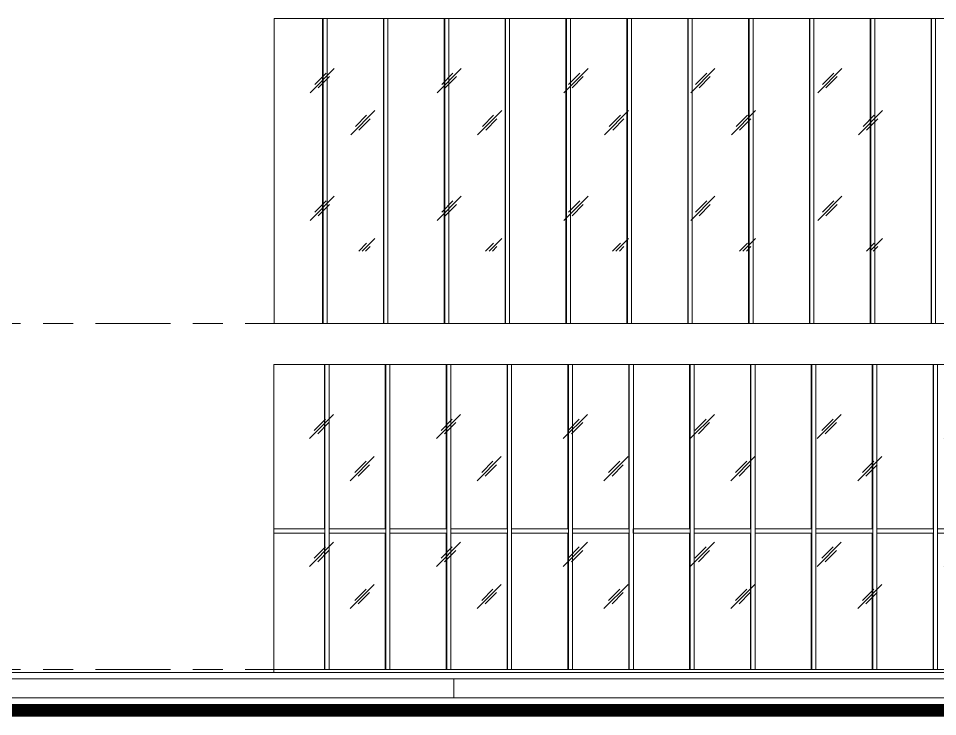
# Model space of a CAD drawing. Header units: millimetres. Extents: x -99196 to 15601, y -9661 to 93550.
# Drawn here: x -68533 to -53920, y -750 to 10350 of the extents above; entities that cross this region are included whole.
import ezdxf

# ---------------------------------------------------------------- set-up
doc = ezdxf.new("R2010")
doc.units = ezdxf.units.MM
doc.linetypes.add('Centre', pattern=[31.75, 6.35, -4.7625, 15.875, -4.7625])
for name, color, linetype, lineweight in [('A-GLAZ-CWMG', 55, 'Continuous', 5), ('KINH', 152, 'Continuous', 5), ('NET CAT', 3, 'Continuous', 5), ('NET-THAY', 2, 'Continuous', 9), ('TRUC', 225, 'Continuous', 5)]:
    doc.layers.add(name, color=color, linetype=linetype, lineweight=lineweight)

# ---------------------------------------------------------------- blocks, each defined once
blk = doc.blocks.new('System Panel - Glazed-V2-MẶT ĐỨNG 14-1')
at = {"layer": 'KINH'}
blk.add_line((-49082, 0), (-48188, 0), dxfattribs=at)
blk = doc.blocks.new('System Panel - Glazed-1982712-MẶT ĐỨNG 14-1')
at = {"layer": 'KINH'}
blk.add_line((-64470, 0), (-63668, 0), dxfattribs=at)
blk = doc.blocks.new('System Panel - Glazed-V12-MẶT ĐỨNG 14-1')
at = {"layer": 'KINH'}
blk.add_line((-50080, 5500), (-49186, 5500), dxfattribs=at)
blk = doc.blocks.new('System Panel - Glazed-V13-MẶT ĐỨNG 14-1')
at = {"layer": 'KINH'}
blk.add_line((-61453, 5500), (-60796, 5500), dxfattribs=at)
blk = doc.blocks.new('Rectangular Mullion - Rectangular Mullion-V38-MẶT ĐỨNG 14-1')
at = {"layer": 'A-GLAZ-CWMG'}
for p, q in [((-49082, 2167), (-49082, 2233)), ((-48179, 2233), (-49082, 2233)), ((-48179, 2233), (-48179, 2167)), ((-48179, 2167), (-49082, 2167))]:
    blk.add_line(p, q, dxfattribs=at)
blk = doc.blocks.new('Rectangular Mullion - Rectangular Mullion-1982607-MẶT ĐỨNG 14-1')
at = {"layer": 'A-GLAZ-CWMG'}
for p, q in [((-63659, 2233), (-64470, 2233)), ((-63659, 2233), (-63659, 2167)), ((-63659, 2167), (-64470, 2167))]:
    blk.add_line(p, q, dxfattribs=at)
blk = doc.blocks.new('Rectangular Mullion - Rectangular Mullion-V39-MẶT ĐỨNG 14-1')
at = {"layer": 'A-GLAZ-CWMG'}
for p, q in [((-48179, 2200), (-48179, 0)), ((-48114, 2200), (-48114, 0)), ((-48187, 2167), (-48187, 0)), ((-48179, 0), (-48187, 0)), ((-48114, 0), (-48179, 0))]:
    blk.add_line(p, q, dxfattribs=at)
blk = doc.blocks.new('Rectangular Mullion - Rectangular Mullion-V40-MẶT ĐỨNG 14-1')
at = {"layer": 'A-GLAZ-CWMG'}
for p, q in [((-48187, 4850), (-48187, 2233)), ((-48179, 4850), (-48179, 2200)), ((-48114, 4850), (-48114, 2200))]:
    blk.add_line(p, q, dxfattribs=at)
blk = doc.blocks.new('Rectangular Mullion - Rectangular Mullion-V92-MẶT ĐỨNG 14-1')
at = {"layer": 'A-GLAZ-CWMG'}
for p, q in [((-49185, 10350), (-49185, 5500)), ((-49177, 10350), (-49177, 5500)), ((-49113, 10350), (-49113, 5500)), ((-49177, 5500), (-49185, 5500)), ((-49113, 5500), (-49177, 5500))]:
    blk.add_line(p, q, dxfattribs=at)
blk = doc.blocks.new('Rectangular Mullion - Rectangular Mullion-V91-MẶT ĐỨNG 14-1')
at = {"layer": 'A-GLAZ-CWMG'}
for p, q in [((-48218, 10350), (-48218, 5500)), ((-48210, 10350), (-48210, 5500)), ((-48145, 10350), (-48145, 5500))]:
    blk.add_line(p, q, dxfattribs=at)

msp = doc.modelspace()

# ---------------------------------------------------------------- hatches: boundary and pattern name
at = {"layer": 'KINH'}
h = msp.add_hatch(dxfattribs=at)
h.set_pattern_fill('FP_11', color=256, angle=360, style=0, pattern_type=2)
h.set_pattern_definition([(45.204, (-73854.7, -2948.4), (0.002, 2032), [252.7, -2610.81]), (45.204, (-73909.5, -2893.3), (0.002, 2032), [252.7, -2610.81]), (45.204, (-73984.8, -3024.3), (0.002, 2032), [544.27, -2319.24]), (45.204, (-75226.7, -1587), (0.002, 2032), [252.695, -2610.81]), (45.204, (-75281.5, -1531.8), (0.002, 2032), [252.695, -2610.81]), (45.204, (-75356.8, -1662.9), (0.002, 2032), [544.27, -2319.235])])
h.paths.add_polyline_path([(-38290.9, 6650), (-38290.9, 10350), (-64459.7, 10350), (-64459.7, 6650)])
h = msp.add_hatch(dxfattribs=at)
h.set_pattern_fill('FP_11', color=256, angle=360, style=0, pattern_type=2)
h.set_pattern_definition([(45.204, (-73864.4, -8448.4), (0.002, 2032), [252.7, -2610.81]), (45.204, (-73919.2, -8393.3), (0.002, 2032), [252.7, -2610.81]), (45.204, (-73994.5, -8524.3), (0.002, 2032), [544.27, -2319.24]), (45.204, (-75236.3, -7087), (0.002, 2032), [252.695, -2610.81]), (45.204, (-75291.1, -7031.8), (0.002, 2032), [252.695, -2610.81]), (45.204, (-75366.4, -7162.9), (0.002, 2032), [544.27, -2319.235])])
h.paths.add_polyline_path([(-38300.5, 402.4), (-38300.5, 4850), (-64469.3, 4850), (-64469.3, 402.4)])

# ---------------------------------------------------------------- linework, layer by layer
at = {"layer": 'NET CAT', "const_width": 200}
msp.add_lwpolyline([(14639, -650), (-99096.4, -650)], dxfattribs=at)
at = {"layer": 'NET CAT'}
msp.add_lwpolyline([(14639, -450), (-99096.4, -450)], dxfattribs=at)
at = {"layer": 'NET-THAY'}
for p, q in [((-64469.3, 10350), (-38300.5, 10350)), ((-64469.3, 10350), (-64469.3, 5500)), ((-64469.3, 5500), (-38300.5, 5500)), ((-64469.6, 4850), (-38300.5, 4850)), ((-64469.6, 4850), (-64469.6, -50)), ((-73160.9, -50), (-41000.6, -50)), ((-61611, -150), (-69098.9, -150)), ((-61611, -450), (-61611, -150)), ((-61611, -150), (-61611, -450)), ((-37142.3, -150), (-61611, -150))]:
    msp.add_line(p, q, dxfattribs=at)
at = {"layer": 'TRUC', "linetype": 'Centre', "ltscale": 75}
for p, q in [((-99096.4, 5500), (15600.6, 5500)), ((-99096.4, 0), (15600.6, 0))]:
    msp.add_line(p, q, dxfattribs=at)

# ---------------------------------------------------------------- block references
at = {"layer": 'A-GLAZ-CWMG'}
for name, p in [('Rectangular Mullion - Rectangular Mullion-V91-MẶT ĐỨNG 14-1', (-15480.3, 0)), ('Rectangular Mullion - Rectangular Mullion-V91-MẶT ĐỨNG 14-1', (-14512.8, 0)), ('Rectangular Mullion - Rectangular Mullion-V91-MẶT ĐỨNG 14-1', (-13545.3, 0)), ('Rectangular Mullion - Rectangular Mullion-V92-MẶT ĐỨNG 14-1', (-11610.2, 0)), ('Rectangular Mullion - Rectangular Mullion-V92-MẶT ĐỨNG 14-1', (-10642.7, 0)), ('Rectangular Mullion - Rectangular Mullion-V92-MẶT ĐỨNG 14-1', (-9675.2, 0)), ('Rectangular Mullion - Rectangular Mullion-V92-MẶT ĐỨNG 14-1', (-8707.7, 0)), ('Rectangular Mullion - Rectangular Mullion-V92-MẶT ĐỨNG 14-1', (-7740.2, 0)), ('Rectangular Mullion - Rectangular Mullion-V92-MẶT ĐỨNG 14-1', (-6772.6, 0)), ('Rectangular Mullion - Rectangular Mullion-V92-MẶT ĐỨNG 14-1', (-5805.1, 0)), ('Rectangular Mullion - Rectangular Mullion-V92-MẶT ĐỨNG 14-1', (-4837.6, 0)), ('Rectangular Mullion - Rectangular Mullion-V40-MẶT ĐỨNG 14-1', (-15480.3, 0)), ('Rectangular Mullion - Rectangular Mullion-V40-MẶT ĐỨNG 14-1', (-14512.8, 0)), ('Rectangular Mullion - Rectangular Mullion-V40-MẶT ĐỨNG 14-1', (-13545.3, 0)), ('Rectangular Mullion - Rectangular Mullion-V40-MẶT ĐỨNG 14-1', (-12577.8, 0)), ('Rectangular Mullion - Rectangular Mullion-V40-MẶT ĐỨNG 14-1', (-11610.2, 0)), ('Rectangular Mullion - Rectangular Mullion-V40-MẶT ĐỨNG 14-1', (-10642.7, 0)), ('Rectangular Mullion - Rectangular Mullion-V40-MẶT ĐỨNG 14-1', (-9675.2, 0)), ('Rectangular Mullion - Rectangular Mullion-V40-MẶT ĐỨNG 14-1', (-8707.7, 0)), ('Rectangular Mullion - Rectangular Mullion-V40-MẶT ĐỨNG 14-1', (-7740.2, 0)), ('Rectangular Mullion - Rectangular Mullion-V40-MẶT ĐỨNG 14-1', (-6772.6, 0)), ('Rectangular Mullion - Rectangular Mullion-V40-MẶT ĐỨNG 14-1', (-5805.1, 0)), ('Rectangular Mullion - Rectangular Mullion-1982607-MẶT ĐỨNG 14-1', (0, 0)), ('Rectangular Mullion - Rectangular Mullion-V39-MẶT ĐỨNG 14-1', (-15480.3, 0)), ('Rectangular Mullion - Rectangular Mullion-V38-MẶT ĐỨNG 14-1', (-14512.8, 0)), ('Rectangular Mullion - Rectangular Mullion-V39-MẶT ĐỨNG 14-1', (-14512.8, 0)), ('Rectangular Mullion - Rectangular Mullion-V38-MẶT ĐỨNG 14-1', (-13545.3, 0)), ('Rectangular Mullion - Rectangular Mullion-V39-MẶT ĐỨNG 14-1', (-13545.3, 0)), ('Rectangular Mullion - Rectangular Mullion-V38-MẶT ĐỨNG 14-1', (-12577.8, 0)), ('Rectangular Mullion - Rectangular Mullion-V39-MẶT ĐỨNG 14-1', (-12577.8, 0)), ('Rectangular Mullion - Rectangular Mullion-V38-MẶT ĐỨNG 14-1', (-11610.2, 0)), ('Rectangular Mullion - Rectangular Mullion-V39-MẶT ĐỨNG 14-1', (-11610.2, 0)), ('Rectangular Mullion - Rectangular Mullion-V38-MẶT ĐỨNG 14-1', (-10642.7, 0)), ('Rectangular Mullion - Rectangular Mullion-V39-MẶT ĐỨNG 14-1', (-10642.7, 0)), ('Rectangular Mullion - Rectangular Mullion-V38-MẶT ĐỨNG 14-1', (-9675.2, 0)), ('Rectangular Mullion - Rectangular Mullion-V39-MẶT ĐỨNG 14-1', (-9675.2, 0)), ('Rectangular Mullion - Rectangular Mullion-V38-MẶT ĐỨNG 14-1', (-8707.7, 0)), ('Rectangular Mullion - Rectangular Mullion-V39-MẶT ĐỨNG 14-1', (-8707.7, 0)), ('Rectangular Mullion - Rectangular Mullion-V38-MẶT ĐỨNG 14-1', (-7740.2, 0)), ('Rectangular Mullion - Rectangular Mullion-V39-MẶT ĐỨNG 14-1', (-7740.2, 0)), ('Rectangular Mullion - Rectangular Mullion-V38-MẶT ĐỨNG 14-1', (-6772.6, 0)), ('Rectangular Mullion - Rectangular Mullion-V39-MẶT ĐỨNG 14-1', (-6772.6, 0)), ('Rectangular Mullion - Rectangular Mullion-V38-MẶT ĐỨNG 14-1', (-5805.1, 0)), ('Rectangular Mullion - Rectangular Mullion-V39-MẶT ĐỨNG 14-1', (-5805.1, 0)), ('Rectangular Mullion - Rectangular Mullion-V38-MẶT ĐỨNG 14-1', (-4837.6, 0))]:
    msp.add_blockref(name, p, dxfattribs=at)
at = {"layer": 'KINH'}
for name, p in [('System Panel - Glazed-V13-MẶT ĐỨNG 14-1', (0, 0)), ('System Panel - Glazed-V12-MẶT ĐỨNG 14-1', (-10642.7, 0)), ('System Panel - Glazed-V12-MẶT ĐỨNG 14-1', (-9675.2, 0)), ('System Panel - Glazed-V12-MẶT ĐỨNG 14-1', (-8707.7, 0)), ('System Panel - Glazed-V12-MẶT ĐỨNG 14-1', (-7740.2, 0)), ('System Panel - Glazed-V12-MẶT ĐỨNG 14-1', (-6772.6, 0)), ('System Panel - Glazed-V12-MẶT ĐỨNG 14-1', (-5805.1, 0)), ('System Panel - Glazed-V12-MẶT ĐỨNG 14-1', (-4837.6, 0)), ('System Panel - Glazed-V12-MẶT ĐỨNG 14-1', (-3870.1, 0)), ('System Panel - Glazed-1982712-MẶT ĐỨNG 14-1', (0, 0)), ('System Panel - Glazed-V2-MẶT ĐỨNG 14-1', (-14512.8, 0)), ('System Panel - Glazed-V2-MẶT ĐỨNG 14-1', (-13545.3, 0)), ('System Panel - Glazed-V2-MẶT ĐỨNG 14-1', (-12577.8, 0)), ('System Panel - Glazed-V2-MẶT ĐỨNG 14-1', (-11610.2, 0)), ('System Panel - Glazed-V2-MẶT ĐỨNG 14-1', (-10642.7, 0)), ('System Panel - Glazed-V2-MẶT ĐỨNG 14-1', (-9675.2, 0)), ('System Panel - Glazed-V2-MẶT ĐỨNG 14-1', (-8707.7, 0)), ('System Panel - Glazed-V2-MẶT ĐỨNG 14-1', (-7740.2, 0)), ('System Panel - Glazed-V2-MẶT ĐỨNG 14-1', (-6772.6, 0)), ('System Panel - Glazed-V2-MẶT ĐỨNG 14-1', (-5805.1, 0)), ('System Panel - Glazed-V2-MẶT ĐỨNG 14-1', (-4837.6, 0))]:
    msp.add_blockref(name, p, dxfattribs=at)

doc.saveas('drawing.dxf')
